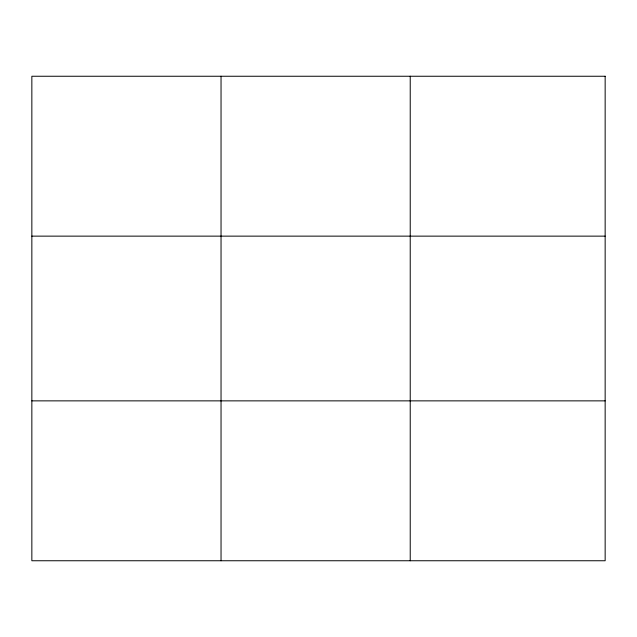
<?xml version="1.0" encoding="UTF-8"?>
<svg xmlns="http://www.w3.org/2000/svg" width="637" height="637" viewBox="0 0 637 637"><rect width="100%" height="100%" fill="white"/><g stroke="black" fill="none" stroke-linecap="round" stroke-linejoin="round"><path stroke-width="0.96" d="M221.039 76.249L221.039 560.751M410.228 76.249L410.228 560.751M31.85 236.136L605.15 236.136M31.85 400.864L605.15 400.864M605.15 76.249L605.15 560.751L31.85 560.751L31.85 76.249L605.15 76.249"/></g></svg>
